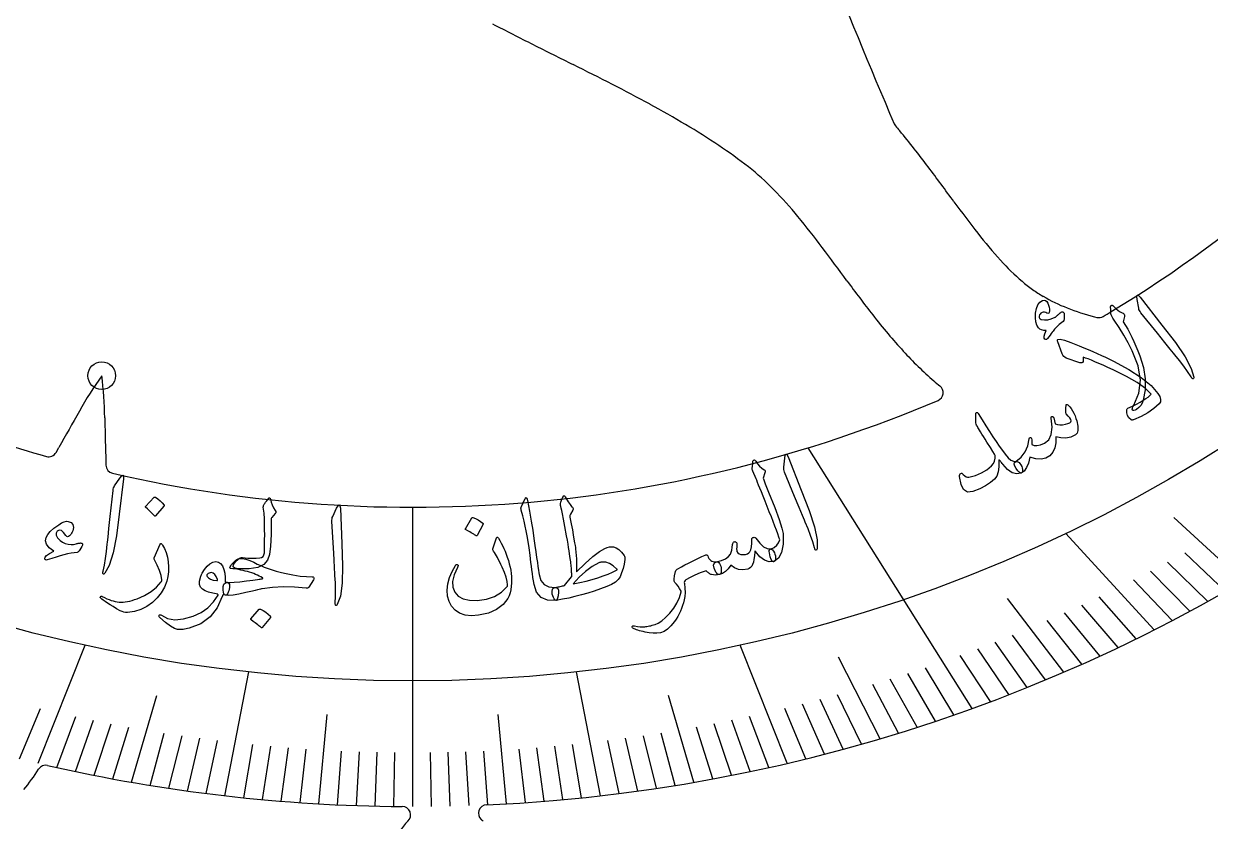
# Model space of a CAD drawing. Header units: millimetres. Extents: x -68 to 68, y -68 to 68.
# Drawn here: x -11.48 to 23.54, y -29.55 to -6.01 of the extents above; entities that cross this region are included whole.
import ezdxf

# ---------------------------------------------------------------- set-up
doc = ezdxf.new("R2010")
doc.units = ezdxf.units.MM
for name, color, linetype in [('CUT_INNER', 6, 'Continuous'), ('CUT_OUTER', 1, 'Continuous'), ('ENGRAVE', 7, 'Continuous'), ('ENGRAVE_FINE', 8, 'Continuous'), ('TEXT', 5, 'Continuous')]:
    doc.layers.add(name, color=color, linetype=linetype)

msp = doc.modelspace()

# ---------------------------------------------------------------- linework, layer by layer
at = {"layer": 'CUT_INNER'}
for points in [[(20.122, -14.66), (20.197, -14.678)], [(-9.091, -17.639), (-9.073, -18.251), (-9.06, -18.863), (-9.057, -19.04)], [(-10.524, -18.662), (-10.445, -18.518)]]:
    msp.add_lwpolyline(points, dxfattribs=at)
for centre, radius, start, end in [((0.001, 19.416), 48.532, 272.5736, 344.6803), ((0, 19.417), 39.699, 301.29, 339.571), ((140.653, 45.588), 137.706, 198.7455, 203.33693), ((42.732, 71.423), 87.328, 242.45909, 243.34422), ((272.687, 529.504), 599.888, 243.343617, 243.470328), ((-48.385, -113.637), 118.943, 62.84779, 63.47143), ((-17.679, -53.777), 51.667, 61.4619, 62.853), ((-8.007, -36.002), 31.43, 59.2629, 61.4696), ((-2.899, -27.417), 21.441, 56.1791, 59.2715), ((14.466, -8.846), 0.279, 204.6548, 218.8866), ((16.927, -6.858), 3.443, 218.9302, 222.1962), ((-7.276, -27.065), 28.09, 36.802, 39.5735), ((0.543, -22.292), 15.267, 52.1488, 56.2049), ((5.103, -16.357), 7.783, 44.5025, 51.8413), ((-93.778, -91.768), 136.114, 36.25999, 36.7974), ((1.895, -19.497), 12.272, 39.4439, 44.4624), ((46.775, 11.312), 38.187, 216.2424, 217.9931), ((-7.546, -27.28), 24.507, 36.7536, 39.4719), ((27.72, -3.586), 13.999, 217.9463, 222.2137), ((-98.681, -95.388), 138.28, 36.26177, 36.76876), ((22.656, -8.192), 7.154, 222.1353, 229.2586), ((47.196, 11.623), 42.638, 216.2661, 217.9625), ((21.598, -9.324), 5.606, 229.9048, 233.9106), ((21.345, -9.495), 5.32, 235.0302, 239.0298), ((21.218, -9.536), 5.22, 239.9895, 248.6495), ((28.278, -3.132), 18.646, 217.9727, 220.1787), ((21.945, -7.689), 7.205, 248.6111, 255.342), ((20.256, -14.435), 0.25, 256.4748, 300.7617), ((8.703, 4.998), 22.857, 300.7319, 301.4197), ((24.837, -6.116), 14.092, 219.9361, 222.7016), ((22.706, -8.152), 11.146, 222.4427, 228.9087), ((-0.758, -22.422), 10.352, 144.4228, 151.299), ((-19.44, -17.742), 10.35, 0.5713, 7.4562), ((17.496, -14.181), 3.178, 228.2503, 232.5084), ((15.408, -16.899), 0.25, 293.0273, 51.8113), ((0, 19.414), 39.696, 257.0987, 292.9917), ((66.137, -61.291), 87.717, 150.01354, 150.81578), ((-0.008, 19.395), 39.676, 249.6097, 254.2005), ((-10.743, -18.541), 0.25, 254.3555, 331.0897), ((-8.807, -19.036), 0.25, 180.7881, 257.168), ((-16.096, -24.794), 5.993, 320.3634, 327.5207), ((-10.83, -28.148), 0.25, 77.1698, 147.1406), ((-0.002, 19.395), 48.511, 257.1691, 269.6373), ((2.191, -29.316), 0.25, 92.638, 228.1303), ((-0.311, -29.365), 0.25, 312.5053, 89.4727), ((0.967, -30.662), 1.571, 134.8922, 163.5567), ((1.627, -29.988), 0.627, 44.0619, 50.6902)]:
    msp.add_arc(centre, radius, start, end, dxfattribs=at)
at = {"layer": 'CUT_OUTER'}
msp.add_circle((0, 0), 67.95, dxfattribs=at)
at = {"layer": 'ENGRAVE'}
for points in [[(16.517, -26.219), (11.672, -18.528)], [(0, -29.116), (0, -20.282)], [(21.884, -23.902), (19.273, -21.05)], [(-11.056, -27.84), (-9.67, -24.35)], [(11.056, -27.84), (9.67, -24.35)], [(-5.541, -28.798), (-4.838, -25.144)], [(5.541, -28.798), (4.838, -25.144)]]:
    msp.add_lwpolyline(points, dxfattribs=at)
for centre, radius in [((0, 19.417), 44.823), ((-9.178, -16.398), 0.408)]:
    msp.add_circle(centre, radius, dxfattribs=at)
at = {"layer": 'ENGRAVE_FINE'}
for points in [[(24.516, -22.468), (22.466, -20.589)], [(23.993, -22.77), (22.786, -21.625)], [(23.468, -23.064), (22.283, -21.9)], [(22.942, -23.351), (21.779, -22.168)], [(22.413, -23.63), (21.274, -22.428)], [(19.215, -25.15), (17.553, -22.975)], [(21.353, -24.166), (20.259, -22.929)], [(20.286, -24.672), (19.241, -23.401)], [(20.82, -24.423), (19.751, -23.169)], [(19.751, -24.915), (18.73, -23.627)], [(18.677, -25.378), (17.706, -24.058)], [(17.599, -25.812), (16.679, -24.463)], [(18.139, -25.599), (17.193, -24.264)], [(13.796, -27.114), (12.572, -24.71)], [(17.058, -26.019), (16.164, -24.655)], [(15.431, -26.597), (14.616, -25.192)], [(15.974, -26.412), (15.133, -25.02)], [(14.341, -26.948), (13.58, -25.518)], [(14.886, -26.776), (14.098, -25.359)], [(-8.303, -28.4), (-7.555, -25.84)], [(8.303, -28.4), (7.555, -25.84)], [(13.249, -27.272), (12.543, -25.819)], [(-11.605, -27.708), (-10.983, -26.223)], [(11.605, -27.708), (10.983, -26.223)], [(12.154, -27.569), (11.504, -26.094)], [(12.702, -27.424), (12.024, -25.96)], [(-10.507, -27.965), (-9.941, -26.461)], [(-9.956, -28.084), (-9.42, -26.571)], [(-2.772, -29.037), (-2.52, -26.396)], [(2.772, -29.037), (2.52, -26.396)], [(9.956, -28.084), (9.42, -26.571)], [(10.507, -27.965), (9.941, -26.461)], [(-9.406, -28.195), (-8.898, -26.675)], [(-8.855, -28.301), (-8.376, -26.772)], [(-7.751, -28.493), (-7.332, -26.95)], [(7.751, -28.493), (7.332, -26.95)], [(8.855, -28.301), (8.376, -26.772)], [(9.406, -28.195), (8.898, -26.675)], [(-7.199, -28.579), (-6.809, -27.029)], [(-6.647, -28.658), (-6.286, -27.103)], [(-6.094, -28.732), (-5.763, -27.171)], [(-4.987, -28.859), (-4.716, -27.288)], [(4.987, -28.859), (4.716, -27.288)], [(6.094, -28.732), (5.763, -27.171)], [(6.647, -28.658), (6.286, -27.103)], [(7.199, -28.579), (6.809, -27.029)], [(-4.434, -28.913), (-4.192, -27.338)], [(-3.88, -28.96), (-3.668, -27.382)], [(-3.326, -29.002), (-3.145, -27.42)], [(-2.218, -29.065), (-2.097, -27.479)], [(-1.663, -29.087), (-1.573, -27.499)], [(-1.109, -29.103), (-1.048, -27.514)], [(-0.554, -29.113), (-0.524, -27.523)], [(0.554, -29.113), (0.524, -27.523)], [(1.109, -29.103), (1.048, -27.514)], [(1.663, -29.087), (1.573, -27.499)], [(2.218, -29.065), (2.097, -27.479)], [(3.326, -29.002), (3.145, -27.42)], [(3.88, -28.96), (3.668, -27.382)], [(4.434, -28.913), (4.192, -27.338)]]:
    msp.add_lwpolyline(points, dxfattribs=at)
at = {"layer": 'TEXT'}
for points in [[(19.198, -14.795), (19.158, -14.829), (19.12, -14.862), (19.086, -14.892), (19.054, -14.919), (19.026, -14.945), (19.002, -14.968), (18.981, -14.989), (18.964, -15.008), (18.947, -15.029), (18.927, -15.054), (18.904, -15.083), (18.877, -15.117), (18.847, -15.156), (18.814, -15.199), (18.778, -15.248), (18.739, -15.302), (18.721, -15.321), (18.703, -15.331), (18.684, -15.331), (18.663, -15.323), (18.636, -15.29), (18.634, -15.236), (18.656, -15.16), (18.702, -15.064), (18.625, -15.06), (18.56, -15.046), (18.508, -15.021), (18.469, -14.986), (18.421, -14.905), (18.392, -14.805), (18.381, -14.687), (18.387, -14.549), (18.41, -14.416), (18.451, -14.311), (18.509, -14.233), (18.585, -14.182), (18.636, -14.17), (18.68, -14.178), (18.718, -14.208), (18.748, -14.258), (18.771, -14.318), (18.787, -14.376), (18.794, -14.432), (18.794, -14.487), (18.787, -14.529), (18.772, -14.554), (18.75, -14.562), (18.721, -14.552), (18.684, -14.533), (18.648, -14.525), (18.613, -14.526), (18.578, -14.538), (18.545, -14.555), (18.521, -14.579), (18.504, -14.607), (18.495, -14.641), (18.494, -14.677), (18.503, -14.705), (18.523, -14.725), (18.552, -14.737), (18.644, -14.753), (18.743, -14.748), (18.849, -14.721), (18.961, -14.673), (18.97, -14.668), (18.98, -14.661), (18.99, -14.653), (19.001, -14.643), (19.013, -14.633), (19.026, -14.621), (19.04, -14.609), (19.055, -14.596), (19.071, -14.582), (19.086, -14.57), (19.099, -14.558), (19.11, -14.548), (19.12, -14.539), (19.129, -14.532), (19.137, -14.525), (19.145, -14.521), (19.16, -14.514), (19.175, -14.513), (19.188, -14.516), (19.201, -14.524), (19.212, -14.532), (19.219, -14.541), (19.225, -14.552), (19.228, -14.562), (19.232, -14.649), (19.229, -14.716), (19.218, -14.765), (19.198, -14.795)], [(21.563, -17.123), (21.533, -17.206), (21.489, -17.279), (21.433, -17.341), (21.364, -17.393), (21.32, -17.415), (21.285, -17.426), (21.26, -17.425), (21.244, -17.412), (21.238, -17.388), (21.242, -17.357), (21.258, -17.318), (21.283, -17.271), (21.435, -16.913), (21.478, -16.526), (21.413, -16.108), (21.24, -15.662), (21.121, -15.428), (20.992, -15.199), (20.855, -14.977), (20.708, -14.76), (20.666, -14.697), (20.636, -14.646), (20.617, -14.605), (20.61, -14.575), (20.608, -14.531), (20.606, -14.492), (20.604, -14.458), (20.603, -14.429), (20.601, -14.405), (20.6, -14.386), (20.599, -14.371), (20.599, -14.361), (20.602, -14.347), (20.607, -14.335), (20.614, -14.327), (20.622, -14.322), (20.636, -14.32), (20.648, -14.321), (20.657, -14.324), (20.666, -14.331), (20.75, -14.411), (20.824, -14.473), (20.886, -14.516), (20.937, -14.54), (20.974, -14.557), (20.999, -14.58), (21.01, -14.61), (21.008, -14.647), (20.975, -14.813), (21.041, -14.916), (21.105, -15.025), (21.167, -15.14), (21.228, -15.262), (21.288, -15.389), (21.348, -15.524), (21.406, -15.665), (21.464, -15.812), (21.57, -16.157), (21.622, -16.491), (21.62, -16.813), (21.563, -17.123)], [(21.381, -14.146), (21.371, -14.058), (21.383, -14.018), (21.415, -14.025), (21.469, -14.079), (22.115, -14.909), (22.512, -15.418), (22.801, -15.842), (22.982, -16.183), (23.054, -16.44), (23.053, -16.465), (23.049, -16.481), (23.04, -16.489), (23.028, -16.487), (23.015, -16.481), (23.001, -16.47), (22.988, -16.455), (22.974, -16.435), (22.874, -16.279), (22.761, -16.119), (22.634, -15.953), (22.495, -15.783), (22.459, -15.738), (22.362, -15.617), (22.203, -15.419), (21.983, -15.146), (21.492, -14.541), (21.468, -14.508), (21.45, -14.474), (21.436, -14.442), (21.428, -14.41)], [(21.108, -17.358), (21.244, -17.295), (21.364, -17.235), (21.471, -17.178), (21.564, -17.125), (21.642, -17.075), (21.707, -17.029), (21.759, -16.987), (21.797, -16.949), (21.632, -16.779), (21.388, -16.603), (21.067, -16.418), (20.671, -16.224), (20.52, -16.154), (20.381, -16.091), (20.254, -16.035), (20.138, -15.985), (20.033, -15.942), (19.94, -15.906), (19.859, -15.877), (19.789, -15.856), (19.789, -15.983), (19.772, -16.007), (19.751, -16.021), (19.725, -16.024), (19.694, -16.016), (19.292, -15.877), (19.251, -15.856), (19.217, -15.829), (19.189, -15.795), (19.169, -15.754), (19.041, -15.4), (19.033, -15.375), (19.031, -15.354), (19.035, -15.34), (19.044, -15.33), (19.11, -15.325), (19.236, -15.355), (19.422, -15.419), (19.669, -15.516), (19.807, -15.572), (19.942, -15.629), (20.073, -15.685), (20.202, -15.741), (20.327, -15.798), (20.449, -15.855), (20.567, -15.912), (20.683, -15.969), (21.133, -16.214), (21.503, -16.453), (21.792, -16.689), (21.998, -16.922), (22.051, -17.015), (22.075, -17.097), (22.069, -17.167), (22.034, -17.225), (21.876, -17.366), (21.697, -17.493), (21.498, -17.603), (21.279, -17.698), (21.258, -17.706), (21.24, -17.71), (21.224, -17.709), (21.21, -17.703), (21.142, -17.64), (21.097, -17.572), (21.074, -17.499), (21.075, -17.421), (21.079, -17.395), (21.086, -17.376), (21.096, -17.364), (21.108, -17.358)], [(17.799, -18.927), (17.834, -18.927), (17.866, -18.938), (17.896, -18.96), (17.924, -18.991), (17.953, -19.034), (17.975, -19.076), (17.99, -19.12), (18, -19.164), (18.002, -19.204), (17.996, -19.236), (17.983, -19.26), (17.961, -19.276), (17.828, -19.299), (17.692, -19.262), (17.555, -19.167), (17.416, -19.013), (17.395, -18.986), (17.376, -18.962), (17.361, -18.941), (17.348, -18.925), (17.338, -18.912), (17.331, -18.902), (17.326, -18.897), (17.325, -18.895), (17.314, -18.886), (17.307, -18.886), (17.303, -18.893), (17.303, -18.91), (17.304, -19.089), (17.282, -19.24), (17.237, -19.363), (17.169, -19.456), (17.055, -19.556), (16.91, -19.649), (16.735, -19.736), (16.53, -19.816), (16.377, -19.832), (16.262, -19.762), (16.184, -19.609), (16.142, -19.371), (16.142, -19.34), (16.148, -19.316), (16.159, -19.297), (16.175, -19.283), (16.194, -19.277), (16.213, -19.28), (16.233, -19.291), (16.252, -19.311), (16.294, -19.354), (16.334, -19.382), (16.374, -19.396), (16.414, -19.396), (16.613, -19.345), (16.792, -19.271), (16.95, -19.176), (17.087, -19.058), (17.14, -18.992), (17.174, -18.918), (17.191, -18.838), (17.189, -18.75), (17.171, -18.716), (17.125, -18.639), (17.05, -18.52), (16.947, -18.357), (16.893, -18.27), (16.844, -18.191), (16.8, -18.121), (16.763, -18.058), (16.73, -18.005), (16.703, -17.961), (16.682, -17.927), (16.666, -17.903), (16.644, -17.864), (16.629, -17.828), (16.62, -17.795), (16.618, -17.765), (16.618, -17.726), (16.618, -17.69), (16.619, -17.657), (16.619, -17.626), (16.619, -17.598), (16.619, -17.573), (16.618, -17.55), (16.617, -17.531), (16.618, -17.515), (16.622, -17.502), (16.631, -17.492), (16.643, -17.487), (16.659, -17.486), (16.672, -17.49), (16.684, -17.498), (16.694, -17.51), (16.807, -17.699), (16.917, -17.877), (17.022, -18.044), (17.124, -18.2), (17.222, -18.345), (17.315, -18.48), (17.404, -18.604), (17.489, -18.717), (17.576, -18.819), (17.656, -18.888), (17.731, -18.924), (17.799, -18.927)], [(19.287, -17.261), (19.292, -17.251), (19.303, -17.248), (19.319, -17.252), (19.34, -17.262), (19.369, -17.284), (19.401, -17.32), (19.436, -17.37), (19.474, -17.434), (19.514, -17.508), (19.549, -17.582), (19.577, -17.658), (19.599, -17.735), (19.628, -17.891), (19.631, -18.013), (19.61, -18.099), (19.563, -18.149), (19.424, -18.211), (19.281, -18.241), (19.134, -18.237), (18.984, -18.201), (18.983, -18.378), (18.952, -18.532), (18.892, -18.661), (18.802, -18.765), (18.687, -18.834), (18.551, -18.864), (18.394, -18.853), (18.217, -18.801), (18.177, -18.976), (18.12, -19.113), (18.048, -19.213), (17.961, -19.276), (17.937, -19.274), (17.904, -19.251), (17.862, -19.205), (17.811, -19.138), (17.771, -19.067), (17.756, -19.008), (17.765, -18.962), (17.799, -18.927), (17.96, -18.802), (18.08, -18.65), (18.159, -18.469), (18.196, -18.261), (18.198, -18.25), (18.202, -18.241), (18.207, -18.234), (18.214, -18.229), (18.224, -18.226), (18.233, -18.224), (18.243, -18.226), (18.252, -18.23), (18.266, -18.248), (18.274, -18.288), (18.278, -18.347), (18.276, -18.427), (18.343, -18.455), (18.427, -18.459), (18.528, -18.439), (18.647, -18.393), (18.774, -18.294), (18.849, -18.136), (18.873, -17.921), (18.844, -17.649), (18.842, -17.636), (18.843, -17.625), (18.847, -17.616), (18.853, -17.611), (18.864, -17.607), (18.875, -17.605), (18.885, -17.606), (18.895, -17.609), (18.904, -17.616), (18.912, -17.624), (18.918, -17.633), (18.922, -17.643), (18.965, -17.823), (19.03, -17.84), (19.101, -17.847), (19.179, -17.845), (19.264, -17.833), (19.342, -17.813), (19.396, -17.789), (19.428, -17.761), (19.436, -17.729), (19.425, -17.692), (19.396, -17.646), (19.35, -17.591), (19.287, -17.527), (19.28, -17.503), (19.278, -17.451), (19.28, -17.37), (19.287, -17.261)], [(10.019, -19.14), (10.028, -19.066), (10.035, -19.007), (10.039, -18.963), (10.041, -18.935), (10.044, -18.917), (10.05, -18.903), (10.059, -18.893), (10.071, -18.888), (10.086, -18.887), (10.1, -18.891), (10.113, -18.902), (10.125, -18.918), (10.181, -18.998), (10.241, -19.067), (10.305, -19.126), (10.374, -19.174), (10.394, -19.19), (10.404, -19.212), (10.405, -19.238), (10.396, -19.27), (10.343, -19.422), (10.364, -19.477), (10.385, -19.532), (10.406, -19.586), (10.426, -19.638), (10.446, -19.69), (10.466, -19.74), (10.486, -19.79), (10.505, -19.838), (10.685, -20.287), (10.817, -20.64), (10.9, -20.897), (10.934, -21.06), (10.934, -21.371), (10.888, -21.613), (10.797, -21.785), (10.661, -21.888), (10.657, -21.889), (10.653, -21.89), (10.649, -21.891), (10.645, -21.892), (10.614, -21.875), (10.584, -21.826), (10.555, -21.744), (10.528, -21.631), (10.521, -21.588), (10.525, -21.554), (10.54, -21.53), (10.565, -21.515), (10.666, -21.467), (10.744, -21.406), (10.8, -21.332), (10.833, -21.246), (10.806, -21.161), (10.774, -21.064), (10.736, -20.956), (10.691, -20.837), (10.641, -20.707), (10.586, -20.568), (10.526, -20.417), (10.461, -20.257), (10.399, -20.099), (10.342, -19.957), (10.292, -19.831), (10.247, -19.721), (10.209, -19.627), (10.178, -19.549), (10.153, -19.487), (10.136, -19.441), (10.035, -19.215), (10.027, -19.192), (10.023, -19.172), (10.02, -19.155), (10.019, -19.14)], [(10.981, -18.833), (10.996, -18.746), (11.018, -18.711), (11.047, -18.727), (11.084, -18.794), (11.467, -19.773), (11.704, -20.374), (11.861, -20.863), (11.938, -21.24), (11.934, -21.507), (11.926, -21.531), (11.917, -21.545), (11.906, -21.55), (11.895, -21.545), (11.884, -21.535), (11.874, -21.521), (11.866, -21.503), (11.858, -21.48), (11.807, -21.302), (11.744, -21.116), (11.669, -20.922), (11.584, -20.718), (11.563, -20.665), (11.504, -20.521), (11.408, -20.287), (11.274, -19.962), (10.975, -19.243), (10.961, -19.204), (10.953, -19.167), (10.95, -19.132), (10.951, -19.099)], [(-8.644, -19.427), (-8.589, -19.359), (-8.553, -19.338), (-8.535, -19.366), (-8.535, -19.443), (-8.666, -20.486), (-8.746, -21.127), (-8.841, -21.631), (-8.954, -22), (-9.085, -22.232), (-9.104, -22.249), (-9.119, -22.258), (-9.13, -22.257), (-9.138, -22.247), (-9.142, -22.233), (-9.144, -22.216), (-9.143, -22.196), (-9.139, -22.172), (-9.099, -21.991), (-9.066, -21.798), (-9.038, -21.591), (-9.016, -21.372), (-9.009, -21.315), (-8.992, -21.161), (-8.964, -20.909), (-8.926, -20.56), (-8.845, -19.785), (-8.838, -19.745), (-8.828, -19.708), (-8.815, -19.676), (-8.798, -19.647)], [(4.438, -19.966), (4.446, -19.954), (4.454, -19.946), (4.461, -19.942), (4.468, -19.941), (4.476, -19.944), (4.484, -19.95), (4.492, -19.959), (4.5, -19.972), (4.532, -20.026), (4.562, -20.077), (4.591, -20.123), (4.618, -20.165), (4.644, -20.202), (4.668, -20.234), (4.691, -20.261), (4.712, -20.283), (4.728, -20.301), (4.735, -20.321), (4.733, -20.343), (4.722, -20.368), (4.653, -20.483), (4.645, -20.503), (4.64, -20.525), (4.64, -20.549), (4.643, -20.575), (4.68, -20.774), (4.712, -20.949), (4.739, -21.1), (4.761, -21.228), (4.779, -21.333), (4.792, -21.414), (4.801, -21.472), (4.806, -21.507), (4.818, -21.61), (4.826, -21.709), (4.833, -21.802), (4.837, -21.891), (4.838, -21.974), (4.838, -22.052), (4.835, -22.125), (4.831, -22.193), (5.092, -21.938), (5.319, -21.737), (5.511, -21.59), (5.672, -21.5), (5.745, -21.471), (5.811, -21.454), (5.871, -21.449), (5.925, -21.455), (6.004, -21.483), (6.083, -21.533), (6.162, -21.606), (6.24, -21.702), (6.253, -21.726), (6.262, -21.754), (6.265, -21.787), (6.263, -21.824), (6.24, -21.96), (6.209, -22.091), (6.168, -22.217), (6.119, -22.338), (6.064, -22.419), (5.982, -22.494), (5.871, -22.563), (5.732, -22.626), (5.543, -22.695), (5.354, -22.758), (5.165, -22.817), (4.978, -22.87), (4.79, -22.919), (4.604, -22.962), (4.419, -22.999), (4.236, -23.031), (4.214, -23.027), (4.193, -23.011), (4.173, -22.984), (4.153, -22.944), (4.134, -22.895), (4.121, -22.848), (4.116, -22.801), (4.117, -22.755), (4.125, -22.714), (4.141, -22.682), (4.165, -22.66), (4.197, -22.648), (4.241, -22.641), (4.282, -22.634), (4.321, -22.627), (4.357, -22.619), (4.391, -22.611), (4.422, -22.604), (4.451, -22.598), (4.478, -22.593), (4.692, -22.337), (4.693, -22.327), (4.694, -22.314), (4.694, -22.298), (4.694, -22.279), (4.694, -22.257), (4.693, -22.233), (4.692, -22.205), (4.691, -22.174), (4.689, -22.141), (4.687, -22.105), (4.683, -22.067), (4.679, -22.027), (4.674, -21.985), (4.669, -21.941), (4.664, -21.895), (4.659, -21.847), (4.652, -21.793), (4.643, -21.728), (4.632, -21.653), (4.618, -21.567), (4.603, -21.472), (4.585, -21.367), (4.566, -21.252), (4.544, -21.128), (4.495, -20.853), (4.455, -20.636), (4.422, -20.477), (4.398, -20.375), (4.38, -20.309), (4.368, -20.26), (4.361, -20.226), (4.359, -20.207), (4.367, -20.171), (4.376, -20.136), (4.385, -20.104), (4.395, -20.074), (4.405, -20.046), (4.416, -20.018), (4.427, -19.991), (4.438, -19.966)], [(-7.627, -19.988), (-7.621, -19.984), (-7.613, -19.982), (-7.604, -19.983), (-7.593, -19.986), (-7.521, -20.034), (-7.455, -20.089), (-7.395, -20.149), (-7.34, -20.217), (-7.335, -20.226), (-7.334, -20.235), (-7.336, -20.243), (-7.342, -20.251), (-7.593, -20.534), (-7.602, -20.541), (-7.611, -20.541), (-7.622, -20.535), (-7.633, -20.523), (-7.643, -20.512), (-7.659, -20.496), (-7.68, -20.474), (-7.707, -20.447), (-7.741, -20.415), (-7.781, -20.376), (-7.828, -20.332), (-7.882, -20.282), (-7.889, -20.274), (-7.891, -20.267), (-7.89, -20.261), (-7.885, -20.256)], [(-4.378, -21.632), (-4.374, -21.509), (-4.371, -21.379), (-4.37, -21.243), (-4.369, -21.1), (-4.37, -20.95), (-4.372, -20.793), (-4.375, -20.627), (-4.38, -20.454), (-4.409, -20.275), (-4.407, -20.252), (-4.402, -20.23), (-4.394, -20.21), (-4.384, -20.191), (-4.377, -20.182), (-4.368, -20.169), (-4.357, -20.154), (-4.343, -20.136), (-4.326, -20.114), (-4.307, -20.089), (-4.287, -20.06), (-4.264, -20.028), (-4.256, -20.018), (-4.246, -20.011), (-4.236, -20.007), (-4.225, -20.007), (-4.215, -20.01), (-4.208, -20.017), (-4.203, -20.028), (-4.2, -20.044), (-4.181, -20.13), (-4.151, -20.215), (-4.109, -20.299), (-4.055, -20.381), (-4.042, -20.404), (-4.038, -20.426), (-4.044, -20.447), (-4.06, -20.466), (-4.158, -20.581), (-4.167, -20.595), (-4.173, -20.615), (-4.177, -20.639), (-4.18, -20.669), (-4.177, -21.09), (-4.193, -21.426), (-4.229, -21.677), (-4.285, -21.844), (-4.396, -21.972), (-4.575, -22.059), (-4.822, -22.104), (-5.137, -22.104), (-5.251, -22.084), (-5.303, -22.04), (-5.293, -21.975), (-5.221, -21.887), (-5.209, -21.876), (-5.197, -21.865), (-5.186, -21.854), (-5.175, -21.843), (-5.164, -21.833), (-5.154, -21.823), (-5.144, -21.813), (-5.134, -21.803), (-5.11, -21.785), (-5.083, -21.774), (-5.053, -21.769), (-5.019, -21.77), (-4.867, -21.783), (-4.733, -21.789), (-4.616, -21.786), (-4.516, -21.776), (-4.459, -21.761), (-4.417, -21.732), (-4.39, -21.689), (-4.378, -21.632)], [(-2.244, -20.314), (-2.201, -20.238), (-2.168, -20.212), (-2.146, -20.236), (-2.134, -20.312), (-2.094, -21.363), (-2.069, -22.007), (-2.082, -22.521), (-2.134, -22.903), (-2.225, -23.153), (-2.241, -23.173), (-2.254, -23.184), (-2.266, -23.185), (-2.275, -23.177), (-2.282, -23.163), (-2.286, -23.147), (-2.288, -23.127), (-2.288, -23.103), (-2.278, -22.918), (-2.276, -22.722), (-2.282, -22.513), (-2.296, -22.294), (-2.298, -22.236), (-2.307, -22.081), (-2.32, -21.828), (-2.339, -21.478), (-2.385, -20.7), (-2.385, -20.659), (-2.38, -20.621), (-2.372, -20.587), (-2.36, -20.556)], [(3.318, -20.025), (3.325, -20.011), (3.332, -20.002), (3.338, -19.997), (3.344, -19.997), (3.354, -20.002), (3.364, -20.017), (3.374, -20.045), (3.384, -20.083), (3.445, -20.399), (3.498, -20.69), (3.543, -20.959), (3.58, -21.203), (3.609, -21.413), (3.635, -21.601), (3.658, -21.767), (3.679, -21.911), (3.697, -22.034), (3.711, -22.135), (3.722, -22.214), (3.73, -22.271), (3.784, -22.441), (3.879, -22.56), (4.017, -22.63), (4.197, -22.648), (4.248, -22.656), (4.282, -22.682), (4.301, -22.728), (4.303, -22.792), (4.293, -22.894), (4.278, -22.968), (4.259, -23.014), (4.236, -23.031), (3.982, -23.023), (3.788, -22.942), (3.656, -22.79), (3.584, -22.567), (3.567, -22.459), (3.55, -22.351), (3.534, -22.242), (3.519, -22.133), (3.505, -22.024), (3.49, -21.914), (3.477, -21.804), (3.463, -21.694), (3.437, -21.484), (3.41, -21.295), (3.382, -21.127), (3.353, -20.98), (3.321, -20.84), (3.286, -20.691), (3.247, -20.532), (3.204, -20.364), (3.197, -20.334), (3.196, -20.306), (3.199, -20.28), (3.207, -20.257)], [(1.742, -20.596), (1.747, -20.591), (1.754, -20.587), (1.763, -20.586), (1.774, -20.586), (1.855, -20.616), (1.932, -20.654), (2.005, -20.699), (2.073, -20.752), (2.08, -20.76), (2.083, -20.768), (2.083, -20.777), (2.079, -20.786), (1.901, -21.12), (1.895, -21.128), (1.885, -21.13), (1.874, -21.127), (1.86, -21.117), (1.848, -21.109), (1.829, -21.097), (1.803, -21.081), (1.77, -21.061), (1.73, -21.037), (1.682, -21.009), (1.626, -20.977), (1.563, -20.942), (1.554, -20.936), (1.55, -20.929), (1.55, -20.923), (1.554, -20.916)], [(-9.829, -21.544), (-9.847, -21.57), (-9.865, -21.591), (-9.884, -21.605), (-9.903, -21.614), (-9.991, -21.625), (-10.084, -21.641), (-10.185, -21.661), (-10.292, -21.686), (-10.406, -21.716), (-10.527, -21.751), (-10.655, -21.791), (-10.79, -21.837), (-10.812, -21.841), (-10.831, -21.839), (-10.846, -21.832), (-10.857, -21.819), (-10.86, -21.814), (-10.862, -21.81), (-10.863, -21.807), (-10.862, -21.804), (-10.852, -21.759), (-10.804, -21.707), (-10.718, -21.648), (-10.594, -21.583), (-10.725, -21.477), (-10.806, -21.374), (-10.838, -21.273), (-10.821, -21.174), (-10.774, -21.091), (-10.697, -21), (-10.588, -20.903), (-10.448, -20.799), (-10.361, -20.747), (-10.285, -20.712), (-10.22, -20.697), (-10.165, -20.7), (-10.079, -20.737), (-10.028, -20.796), (-10.013, -20.877), (-10.034, -20.98), (-10.049, -21.016), (-10.069, -21.052), (-10.095, -21.088), (-10.127, -21.124), (-10.158, -21.149), (-10.187, -21.156), (-10.213, -21.146), (-10.236, -21.119), (-10.305, -21.026), (-10.369, -20.973), (-10.431, -20.96), (-10.489, -20.988), (-10.528, -21.045), (-10.527, -21.11), (-10.485, -21.184), (-10.401, -21.266), (-10.333, -21.314), (-10.256, -21.349), (-10.171, -21.372), (-10.077, -21.383), (-10.045, -21.382), (-10.011, -21.378), (-9.974, -21.371), (-9.935, -21.361), (-9.914, -21.355), (-9.893, -21.35), (-9.874, -21.346), (-9.855, -21.342), (-9.838, -21.34), (-9.821, -21.338), (-9.806, -21.337), (-9.793, -21.338), (-9.76, -21.347), (-9.746, -21.368), (-9.749, -21.4), (-9.77, -21.444)], [(-7.455, -21.373), (-7.452, -21.366), (-7.447, -21.36), (-7.443, -21.357), (-7.439, -21.355), (-7.427, -21.356), (-7.414, -21.363), (-7.399, -21.378), (-7.383, -21.399), (-7.323, -21.504), (-7.276, -21.622), (-7.241, -21.751), (-7.22, -21.893), (-7.209, -22.043), (-7.212, -22.189), (-7.228, -22.331), (-7.258, -22.468), (-7.328, -22.643), (-7.421, -22.806), (-7.539, -22.957), (-7.681, -23.096), (-7.843, -23.216), (-8.02, -23.304), (-8.213, -23.361), (-8.421, -23.387), (-8.476, -23.387), (-8.528, -23.38), (-8.58, -23.364), (-8.63, -23.341), (-8.742, -23.276), (-8.843, -23.216), (-8.933, -23.161), (-9.011, -23.111), (-9.078, -23.067), (-9.134, -23.028), (-9.177, -22.994), (-9.209, -22.966), (-9.215, -22.958), (-9.219, -22.951), (-9.221, -22.944), (-9.221, -22.938), (-9.219, -22.93), (-9.214, -22.922), (-9.209, -22.916), (-9.202, -22.911), (-9.193, -22.908), (-9.184, -22.907), (-9.173, -22.91), (-9.162, -22.915), (-9.092, -22.951), (-9.024, -22.981), (-8.96, -23.008), (-8.897, -23.031), (-8.836, -23.049), (-8.777, -23.064), (-8.72, -23.075), (-8.663, -23.081), (-8.606, -23.084), (-8.547, -23.082), (-8.484, -23.077), (-8.419, -23.067), (-8.351, -23.053), (-8.28, -23.034), (-8.207, -23.01), (-8.13, -22.982), (-7.913, -22.884), (-7.723, -22.769), (-7.558, -22.637), (-7.42, -22.487), (-7.411, -22.474), (-7.404, -22.459), (-7.401, -22.442), (-7.4, -22.421), (-7.424, -22.295), (-7.47, -22.151), (-7.54, -21.99), (-7.631, -21.81), (-7.634, -21.799), (-7.636, -21.79), (-7.635, -21.782), (-7.633, -21.775)], [(2.537, -21.196), (2.576, -21.266), (2.615, -21.339), (2.653, -21.415), (2.69, -21.495), (2.726, -21.578), (2.76, -21.666), (2.793, -21.758), (2.824, -21.854), (2.851, -21.95), (2.874, -22.046), (2.892, -22.141), (2.905, -22.236), (2.914, -22.331), (2.917, -22.425), (2.916, -22.52), (2.91, -22.615), (2.896, -22.715), (2.874, -22.808), (2.843, -22.894), (2.805, -22.974), (2.666, -23.157), (2.477, -23.301), (2.237, -23.406), (1.946, -23.471), (1.734, -23.485), (1.546, -23.465), (1.385, -23.41), (1.249, -23.322), (1.145, -23.205), (1.073, -23.068), (1.031, -22.909), (1.02, -22.729), (1.04, -22.538), (1.087, -22.353), (1.161, -22.175), (1.261, -22.004), (1.277, -21.984), (1.293, -21.973), (1.308, -21.971), (1.323, -21.977), (1.338, -21.989), (1.343, -22.008), (1.337, -22.032), (1.322, -22.062), (1.223, -22.277), (1.177, -22.469), (1.183, -22.64), (1.242, -22.787), (1.346, -22.904), (1.491, -22.984), (1.677, -23.029), (1.904, -23.036), (2.176, -22.997), (2.416, -22.913), (2.622, -22.785), (2.794, -22.614), (2.797, -22.609), (2.799, -22.6), (2.8, -22.589), (2.8, -22.575), (2.787, -22.469), (2.756, -22.346), (2.707, -22.206), (2.642, -22.05), (2.605, -21.972), (2.571, -21.899), (2.537, -21.832), (2.505, -21.77), (2.475, -21.714), (2.445, -21.664), (2.417, -21.62), (2.389, -21.582), (2.376, -21.562), (2.368, -21.544), (2.365, -21.526), (2.368, -21.51), (2.474, -21.187), (2.485, -21.168), (2.499, -21.163), (2.516, -21.172), (2.537, -21.196)], [(8.97, -21.894), (9.114, -21.854), (9.23, -21.802), (9.318, -21.738), (9.377, -21.663), (9.4, -21.61), (9.419, -21.545), (9.433, -21.469), (9.444, -21.38), (9.45, -21.354), (9.457, -21.332), (9.467, -21.317), (9.48, -21.306), (9.497, -21.299), (9.512, -21.297), (9.528, -21.3), (9.542, -21.309), (9.556, -21.325), (9.565, -21.343), (9.57, -21.365), (9.57, -21.391), (9.563, -21.457), (9.561, -21.512), (9.564, -21.556), (9.572, -21.588), (9.597, -21.63), (9.635, -21.66), (9.687, -21.677), (9.753, -21.681), (9.823, -21.674), (9.88, -21.657), (9.924, -21.632), (9.955, -21.598), (9.981, -21.537), (9.999, -21.454), (10.01, -21.347), (10.012, -21.218), (10.013, -21.203), (10.021, -21.19), (10.036, -21.179), (10.058, -21.172), (10.079, -21.169), (10.097, -21.171), (10.112, -21.178), (10.124, -21.191), (10.242, -21.342), (10.356, -21.446), (10.465, -21.504), (10.569, -21.514), (10.594, -21.518), (10.619, -21.539), (10.646, -21.575), (10.675, -21.628), (10.692, -21.671), (10.704, -21.714), (10.71, -21.757), (10.711, -21.8), (10.707, -21.834), (10.698, -21.86), (10.684, -21.877), (10.666, -21.887), (10.524, -21.896), (10.384, -21.849), (10.249, -21.747), (10.117, -21.589), (10.11, -21.581), (10.104, -21.579), (10.099, -21.583), (10.096, -21.594), (10.086, -21.718), (10.073, -21.823), (10.055, -21.908), (10.033, -21.974), (10.006, -22.022), (9.974, -22.06), (9.935, -22.09), (9.89, -22.11), (9.749, -22.134), (9.618, -22.122), (9.499, -22.075), (9.39, -21.994), (9.312, -22.096), (9.229, -22.176), (9.142, -22.234), (9.051, -22.27), (9.026, -22.27), (9.001, -22.257), (8.975, -22.232), (8.951, -22.196), (8.896, -22.078), (8.88, -21.988), (8.905, -21.927), (8.97, -21.894)], [(9.06, -22.268), (8.992, -22.28), (8.931, -22.284), (8.875, -22.281), (8.824, -22.271), (8.801, -22.264), (8.779, -22.254), (8.758, -22.242), (8.738, -22.228), (8.718, -22.212), (8.698, -22.195), (8.678, -22.176), (8.658, -22.157), (8.486, -22.22), (8.33, -22.285), (8.19, -22.353), (8.065, -22.424), (8.04, -22.445), (8.024, -22.47), (8.017, -22.5), (8.02, -22.533), (8.035, -22.67), (8.039, -22.796), (8.032, -22.912), (8.013, -23.017), (7.992, -23.101), (7.965, -23.184), (7.936, -23.266), (7.902, -23.347), (7.864, -23.427), (7.822, -23.505), (7.775, -23.582), (7.725, -23.657), (7.623, -23.787), (7.521, -23.885), (7.418, -23.951), (7.314, -23.985), (7.21, -23.996), (7.101, -23.997), (6.984, -23.988), (6.861, -23.968), (6.8, -23.954), (6.744, -23.94), (6.693, -23.926), (6.648, -23.912), (6.607, -23.898), (6.571, -23.885), (6.54, -23.873), (6.513, -23.861), (6.497, -23.85), (6.486, -23.837), (6.481, -23.822), (6.482, -23.805), (6.489, -23.79), (6.501, -23.782), (6.519, -23.779), (6.542, -23.783), (6.633, -23.8), (6.715, -23.81), (6.787, -23.813), (6.849, -23.809), (6.881, -23.806), (6.915, -23.801), (6.951, -23.795), (6.988, -23.787), (7.027, -23.778), (7.068, -23.767), (7.111, -23.756), (7.155, -23.742), (7.247, -23.701), (7.349, -23.632), (7.462, -23.534), (7.586, -23.408), (7.703, -23.264), (7.799, -23.111), (7.872, -22.951), (7.924, -22.782), (7.926, -22.775), (7.926, -22.768), (7.924, -22.762), (7.92, -22.756), (7.88, -22.679), (7.837, -22.611), (7.79, -22.552), (7.739, -22.503), (7.721, -22.468), (7.718, -22.403), (7.731, -22.306), (7.758, -22.178), (7.769, -22.152), (7.783, -22.13), (7.803, -22.111), (7.826, -22.096), (7.931, -22.04), (8.034, -21.985), (8.136, -21.932), (8.236, -21.881), (8.336, -21.832), (8.435, -21.784), (8.534, -21.739), (8.632, -21.695), (8.656, -21.688), (8.677, -21.688), (8.694, -21.697), (8.707, -21.715), (8.724, -21.757), (8.745, -21.794), (8.77, -21.826), (8.797, -21.853), (8.831, -21.872), (8.872, -21.885), (8.921, -21.892), (8.978, -21.892), (9.007, -21.898), (9.034, -21.914), (9.057, -21.942), (9.077, -21.98), (9.093, -22.025), (9.103, -22.071), (9.109, -22.118), (9.109, -22.166), (9.103, -22.207), (9.093, -22.238), (9.079, -22.258), (9.06, -22.268)], [(-5.62, -22.917), (-5.768, -23.252), (-5.98, -23.52), (-6.256, -23.721), (-6.596, -23.853), (-6.642, -23.864), (-6.688, -23.874), (-6.733, -23.882), (-6.778, -23.888), (-6.821, -23.892), (-6.862, -23.893), (-6.902, -23.893), (-6.941, -23.89), (-7.034, -23.861), (-7.152, -23.794), (-7.295, -23.686), (-7.462, -23.538), (-7.479, -23.518), (-7.488, -23.5), (-7.489, -23.484), (-7.481, -23.47), (-7.469, -23.46), (-7.455, -23.457), (-7.438, -23.461), (-7.419, -23.472), (-7.235, -23.566), (-7.018, -23.601), (-6.767, -23.579), (-6.483, -23.498), (-6.247, -23.389), (-6.045, -23.248), (-5.878, -23.076), (-5.746, -22.874), (-5.745, -22.866), (-5.747, -22.86), (-5.75, -22.855), (-5.756, -22.851), (-5.903, -22.822), (-6.027, -22.788), (-6.128, -22.747), (-6.205, -22.701), (-6.26, -22.64), (-6.289, -22.561), (-6.292, -22.466), (-6.267, -22.355), (-6.262, -22.34), (-6.257, -22.326), (-6.252, -22.311), (-6.245, -22.296), (-6.238, -22.28), (-6.231, -22.264), (-6.222, -22.247), (-6.213, -22.229), (-6.146, -22.116), (-6.071, -22.024), (-5.988, -21.955), (-5.898, -21.908), (-5.811, -21.887), (-5.735, -21.899), (-5.67, -21.942), (-5.616, -22.016), (-5.574, -22.116), (-5.546, -22.228), (-5.534, -22.354), (-5.537, -22.493), (-5.529, -22.494), (-5.52, -22.494), (-5.512, -22.495), (-5.505, -22.495), (-5.497, -22.495), (-5.489, -22.495), (-5.481, -22.496), (-5.472, -22.497), (-5.444, -22.507), (-5.424, -22.528), (-5.412, -22.56), (-5.408, -22.604), (-5.41, -22.652), (-5.417, -22.699), (-5.429, -22.746), (-5.445, -22.793), (-5.465, -22.834), (-5.484, -22.863), (-5.503, -22.879), (-5.523, -22.882), (-5.605, -22.872), (-5.606, -22.879), (-5.609, -22.889), (-5.614, -22.902), (-5.62, -22.917)], [(-4.685, -21.908), (-4.588, -21.958), (-4.486, -22.006), (-4.379, -22.05), (-4.268, -22.091), (-4.152, -22.129), (-4.033, -22.165), (-3.911, -22.198), (-3.784, -22.228), (-3.539, -22.279), (-3.321, -22.313), (-3.13, -22.331), (-2.966, -22.333), (-2.948, -22.334), (-2.934, -22.339), (-2.923, -22.349), (-2.916, -22.362), (-2.913, -22.377), (-2.913, -22.393), (-2.917, -22.409), (-2.925, -22.425), (-3.07, -22.642), (-3.084, -22.66), (-3.101, -22.67), (-3.121, -22.674), (-3.145, -22.671), (-3.488, -22.638), (-3.818, -22.63), (-4.136, -22.648), (-4.443, -22.691), (-4.46, -22.694), (-4.489, -22.7), (-4.531, -22.709), (-4.585, -22.721), (-4.652, -22.737), (-4.731, -22.755), (-4.822, -22.777), (-4.926, -22.801), (-5.127, -22.845), (-5.294, -22.873), (-5.428, -22.885), (-5.527, -22.882), (-5.551, -22.87), (-5.57, -22.84), (-5.584, -22.792), (-5.594, -22.726), (-5.591, -22.623), (-5.57, -22.551), (-5.53, -22.51), (-5.473, -22.501), (-5.388, -22.503), (-5.265, -22.497), (-5.105, -22.483), (-4.907, -22.459), (-4.808, -22.446), (-4.721, -22.435), (-4.646, -22.425), (-4.584, -22.416), (-4.535, -22.409), (-4.498, -22.403), (-4.474, -22.399), (-4.463, -22.397), (-4.459, -22.395), (-4.456, -22.394), (-4.452, -22.393), (-4.45, -22.392), (-4.448, -22.391), (-4.446, -22.391), (-4.443, -22.391), (-4.441, -22.391), (-4.428, -22.386), (-4.422, -22.38), (-4.424, -22.373), (-4.434, -22.366), (-4.48, -22.338), (-4.529, -22.312), (-4.58, -22.287), (-4.635, -22.264), (-4.692, -22.242), (-4.751, -22.222), (-4.814, -22.202), (-4.879, -22.183), (-4.944, -22.165), (-5.007, -22.149), (-5.07, -22.135), (-5.133, -22.122), (-5.194, -22.111), (-5.253, -22.103), (-5.311, -22.096), (-5.368, -22.092), (-5.382, -22.088), (-5.391, -22.082), (-5.395, -22.072), (-5.394, -22.059), (-5.383, -22.037), (-5.372, -22.015), (-5.359, -21.995), (-5.344, -21.975), (-5.328, -21.955), (-5.311, -21.935), (-5.293, -21.914), (-5.274, -21.893), (-5.232, -21.854), (-5.192, -21.825), (-5.153, -21.806), (-5.116, -21.797), (-5.024, -21.796), (-4.921, -21.814), (-4.808, -21.852), (-4.685, -21.908)], [(5.577, -21.901), (5.556, -21.904), (5.534, -21.91), (5.512, -21.917), (5.49, -21.925), (5.293, -22.034), (5.102, -22.174), (4.917, -22.345), (4.738, -22.547), (4.936, -22.506), (5.123, -22.461), (5.3, -22.414), (5.466, -22.364), (5.621, -22.311), (5.765, -22.256), (5.898, -22.198), (6.02, -22.137), (6.031, -22.13), (6.036, -22.122), (6.035, -22.114), (6.028, -22.105), (5.921, -22.007), (5.81, -21.94), (5.696, -21.904), (5.577, -21.901)], [(-5.762, -22.415), (-5.796, -22.331), (-5.837, -22.27), (-5.886, -22.23), (-5.942, -22.213), (-5.977, -22.217), (-6.01, -22.227), (-6.04, -22.242), (-6.066, -22.264), (-6.076, -22.276), (-6.079, -22.29), (-6.076, -22.306), (-6.066, -22.324), (-6.028, -22.369), (-5.968, -22.404), (-5.886, -22.43), (-5.783, -22.446), (-5.772, -22.446), (-5.765, -22.44), (-5.761, -22.43), (-5.762, -22.415)], [(-4.528, -23.293), (-4.522, -23.288), (-4.514, -23.286), (-4.504, -23.286), (-4.492, -23.288), (-4.411, -23.33), (-4.335, -23.379), (-4.265, -23.435), (-4.2, -23.498), (-4.194, -23.507), (-4.192, -23.516), (-4.194, -23.524), (-4.199, -23.532), (-4.438, -23.835), (-4.447, -23.842), (-4.457, -23.843), (-4.469, -23.837), (-4.482, -23.826), (-4.494, -23.816), (-4.512, -23.802), (-4.537, -23.782), (-4.569, -23.757), (-4.607, -23.727), (-4.654, -23.692), (-4.708, -23.652), (-4.77, -23.606), (-4.778, -23.599), (-4.782, -23.592), (-4.781, -23.585), (-4.776, -23.58)]]:
    msp.add_lwpolyline(points, close=True, dxfattribs=at)

doc.saveas('drawing.dxf')
